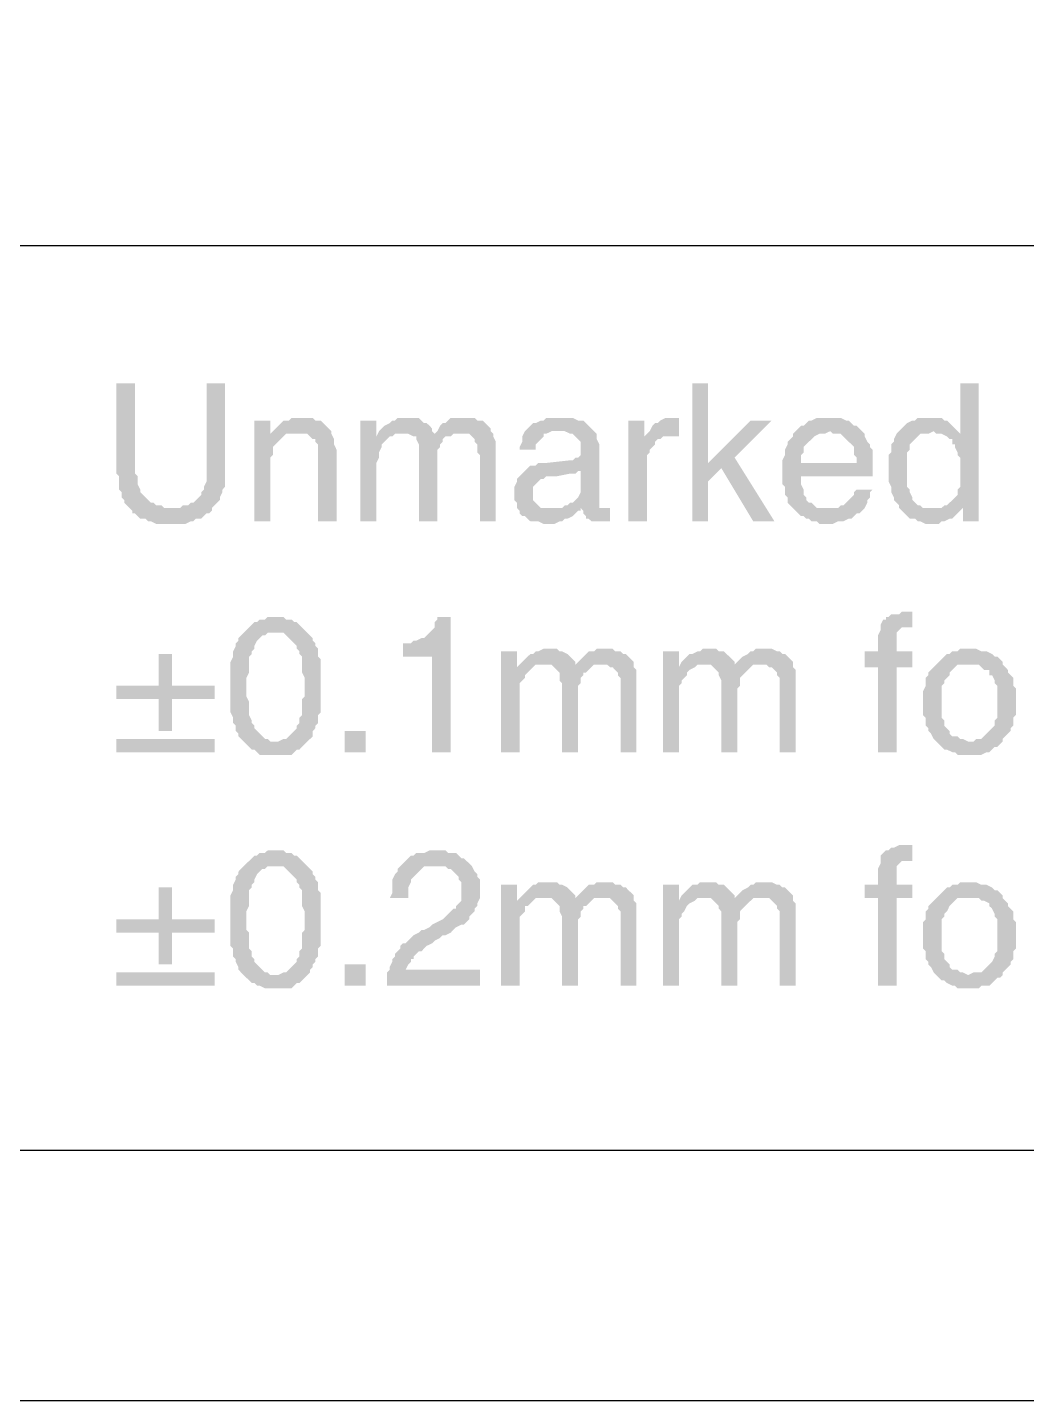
# Model space of a CAD drawing. Header units: inches. Extents: x 3613 to 8393, y -2205 to -794.
# Drawn here: x 4394.09 to 4411.09, y -1185.65 to -1162.29 of the extents above; entities that cross this region are included whole.
import ezdxf

# ---------------------------------------------------------------- set-up
doc = ezdxf.new("R2010")
doc.units = ezdxf.units.IN
doc.header["$MEASUREMENT"] = 0

msp = doc.modelspace()

# ---------------------------------------------------------------- hatches: boundary and pattern name
at = {"transparency": 33554559}
for points in [[(4395.921, -1168.343), (4395.605, -1168.343), (4395.605, -1169.878), (4395.65, -1169.923), (4395.65, -1170.149), (4395.695, -1170.194), (4395.695, -1170.284), (4395.74, -1170.329), (4395.74, -1170.374), (4395.786, -1170.419), (4395.831, -1170.464), (4396.553, -1170.464), (4396.417, -1170.464), (4396.372, -1170.419), (4396.282, -1170.419), (4396.237, -1170.374), (4396.192, -1170.374), (4396.147, -1170.329), (4396.101, -1170.284), (4396.101, -1170.284), (4396.056, -1170.239), (4396.011, -1170.194), (4396.011, -1170.149), (4395.966, -1170.058), (4395.966, -1169.923), (4395.921, -1169.878), (4395.921, -1169.787)], [(4397.455, -1168.343), (4397.139, -1168.343), (4397.139, -1170.013), (4397.094, -1170.103), (4397.094, -1170.149), (4397.049, -1170.194), (4397.049, -1170.239), (4397.004, -1170.284), (4396.959, -1170.329), (4396.914, -1170.374), (4396.869, -1170.374), (4396.824, -1170.419), (4396.733, -1170.419), (4396.688, -1170.464), (4395.831, -1170.464), (4395.876, -1170.51), (4395.876, -1170.555), (4395.921, -1170.555), (4395.966, -1170.6), (4396.011, -1170.645), (4396.101, -1170.645), (4396.147, -1170.69), (4396.192, -1170.69), (4396.282, -1170.735), (4396.778, -1170.735), (4396.869, -1170.69), (4396.914, -1170.69), (4396.959, -1170.645), (4397.049, -1170.645), (4397.094, -1170.6), (4397.139, -1170.555), (4397.185, -1170.555), (4397.23, -1170.51), (4397.23, -1170.464), (4397.275, -1170.419), (4397.32, -1170.374), (4397.365, -1170.329), (4397.365, -1170.284), (4397.41, -1170.194), (4397.41, -1170.149), (4397.455, -1170.103), (4397.455, -1169.833)], [(4405.669, -1168.343), (4405.399, -1168.343), (4405.399, -1170.69), (4405.669, -1170.69), (4405.669, -1170.013), (4405.895, -1169.787), (4405.669, -1169.697)], [(4410.273, -1168.343), (4409.957, -1168.343), (4409.957, -1169.201), (4409.731, -1169.246), (4409.776, -1169.291), (4409.822, -1169.291), (4409.822, -1169.381), (4409.867, -1169.381), (4409.867, -1169.426), (4409.912, -1169.517), (4409.912, -1169.562), (4409.957, -1169.607), (4409.957, -1170.103), (4409.912, -1170.149), (4409.912, -1170.239), (4409.867, -1170.284), (4409.822, -1170.329), (4409.822, -1170.329), (4409.776, -1170.374), (4409.731, -1170.419), (4409.686, -1170.419), (4410.002, -1170.464), (4410.002, -1170.69), (4410.273, -1170.69)], [(4398.223, -1168.975), (4397.952, -1168.975), (4397.952, -1170.69), (4398.223, -1170.69), (4398.223, -1169.742), (4398.223, -1169.607), (4398.268, -1169.562), (4398.268, -1169.426), (4398.313, -1169.381), (4398.358, -1169.336), (4398.358, -1169.336), (4398.403, -1169.291), (4398.448, -1169.246), (4398.223, -1169.201)], [(4398.719, -1168.93), (4398.584, -1168.93), (4398.539, -1168.975), (4398.448, -1168.975), (4398.403, -1169.02), (4398.358, -1169.065), (4398.313, -1169.111), (4398.268, -1169.156), (4398.223, -1169.201), (4398.448, -1169.246), (4398.493, -1169.201), (4398.674, -1169.201), (4399.261, -1169.156), (4399.216, -1169.111), (4399.17, -1169.065), (4399.17, -1169.065), (4399.125, -1169.02), (4399.08, -1168.975), (4398.99, -1168.975), (4398.945, -1168.93), (4398.809, -1168.93)], [(4400.028, -1168.975), (4399.757, -1168.975), (4399.757, -1170.69), (4400.028, -1170.69), (4400.028, -1169.697), (4400.073, -1169.607), (4400.073, -1169.517), (4400.118, -1169.426), (4400.118, -1169.381), (4400.163, -1169.336), (4400.208, -1169.291), (4400.254, -1169.246), (4400.299, -1169.246), (4400.028, -1169.246)], [(4400.524, -1168.93), (4400.389, -1168.93), (4400.344, -1168.975), (4400.299, -1168.975), (4400.254, -1169.02), (4400.163, -1169.065), (4400.118, -1169.111), (4400.073, -1169.156), (4400.028, -1169.246), (4400.299, -1169.246), (4400.344, -1169.201), (4400.479, -1169.201), (4400.976, -1169.156), (4400.976, -1169.111), (4400.931, -1169.065), (4400.885, -1169.02), (4400.84, -1169.02), (4400.795, -1168.975), (4400.75, -1168.93), (4400.615, -1168.93)], [(4401.472, -1168.93), (4401.292, -1168.93), (4401.246, -1168.975), (4401.201, -1169.02), (4401.156, -1169.02), (4401.111, -1169.065), (4401.066, -1169.156), (4401.021, -1169.201), (4400.57, -1169.201), (4400.66, -1169.246), (4400.705, -1169.246), (4400.705, -1169.291), (4400.75, -1169.381), (4400.75, -1170.69), (4401.066, -1170.69), (4401.066, -1169.697), (4401.066, -1169.472), (4401.111, -1169.426), (4401.111, -1169.381), (4401.156, -1169.336), (4401.156, -1169.291), (4401.201, -1169.246), (4401.292, -1169.246), (4401.337, -1169.201), (4401.472, -1169.201), (4401.969, -1169.156), (4401.969, -1169.111), (4401.923, -1169.065), (4401.923, -1169.065), (4401.878, -1169.02), (4401.833, -1168.975), (4401.743, -1168.975), (4401.698, -1168.93), (4401.562, -1168.93)], [(4403.187, -1168.93), (4402.916, -1168.93), (4402.871, -1168.975), (4402.826, -1168.975), (4402.736, -1169.02), (4402.691, -1169.02), (4402.646, -1169.065), (4402.646, -1169.065), (4402.6, -1169.111), (4402.555, -1169.156), (4402.51, -1169.246), (4402.51, -1169.336), (4402.465, -1169.426), (4402.465, -1169.472), (4402.736, -1169.472), (4402.736, -1169.381), (4402.781, -1169.336), (4402.826, -1169.291), (4402.871, -1169.246), (4402.871, -1169.201), (4402.916, -1169.201), (4403.007, -1169.156), (4403.729, -1169.156), (4403.684, -1169.111), (4403.638, -1169.065), (4403.593, -1169.02), (4403.548, -1168.975), (4403.458, -1168.975), (4403.368, -1168.93), (4403.232, -1168.93)], [(4404.586, -1168.975), (4404.315, -1168.975), (4404.315, -1170.69), (4404.631, -1170.69), (4404.631, -1169.562), (4404.677, -1169.517), (4404.677, -1169.472), (4404.722, -1169.426), (4404.767, -1169.381), (4404.767, -1169.336), (4404.812, -1169.291), (4404.857, -1169.291), (4404.586, -1169.246)], [(4405.083, -1168.93), (4404.947, -1168.93), (4404.857, -1168.975), (4404.812, -1169.02), (4404.767, -1169.02), (4404.722, -1169.065), (4404.677, -1169.156), (4404.677, -1169.156), (4404.631, -1169.201), (4405.128, -1169.246), (4405.173, -1169.246), (4405.173, -1168.93), (4405.128, -1168.93)], [(4406.753, -1168.975), (4406.392, -1168.975), (4405.669, -1169.697), (4405.895, -1169.787), (4406.437, -1170.69), (4406.798, -1170.69), (4406.121, -1169.607)], [(4407.746, -1168.93), (4407.52, -1168.93), (4407.43, -1168.975), (4407.384, -1168.975), (4407.339, -1169.02), (4407.294, -1169.065), (4407.249, -1169.065), (4407.204, -1169.111), (4407.159, -1169.156), (4407.746, -1169.156), (4407.791, -1169.201), (4407.926, -1169.201), (4407.971, -1169.246), (4408.016, -1169.291), (4408.061, -1169.336), (4408.061, -1169.336), (4408.107, -1169.381), (4408.152, -1169.426), (4408.152, -1169.562), (4408.197, -1169.607), (4408.197, -1169.697), (4406.933, -1169.697), (4406.933, -1170.058), (4406.978, -1170.103), (4406.978, -1170.239), (4407.023, -1170.284), (4407.023, -1170.374), (4407.069, -1170.419), (4407.114, -1170.464), (4407.159, -1170.51), (4407.159, -1170.51), (4407.204, -1170.555), (4407.249, -1170.6), (4407.294, -1170.6), (4407.339, -1170.645), (4407.384, -1170.645), (4407.43, -1170.69), (4407.52, -1170.69), (4407.565, -1170.735), (4407.791, -1170.735), (4407.881, -1170.69), (4407.971, -1170.69), (4408.061, -1170.645), (4408.107, -1170.645), (4408.152, -1170.6), (4408.197, -1170.555), (4408.242, -1170.555), (4408.287, -1170.51), (4407.746, -1170.464), (4407.52, -1170.464), (4407.475, -1170.419), (4407.43, -1170.374), (4407.384, -1170.374), (4407.339, -1170.329), (4407.339, -1170.284), (4407.294, -1170.239), (4407.294, -1170.149), (4407.249, -1170.058), (4407.249, -1169.923), (4408.468, -1169.923), (4408.468, -1169.472), (4408.423, -1169.426), (4408.423, -1169.381), (4408.377, -1169.336), (4408.332, -1169.246), (4408.332, -1169.201), (4408.287, -1169.156), (4408.242, -1169.111), (4408.197, -1169.065), (4408.152, -1169.065), (4408.107, -1169.02), (4408.061, -1168.975), (4408.016, -1168.975), (4407.926, -1168.93), (4407.791, -1168.93)], [(4409.461, -1168.93), (4409.235, -1168.93), (4409.19, -1168.975), (4409.145, -1168.975), (4409.054, -1169.02), (4409.009, -1169.065), (4408.964, -1169.111), (4408.919, -1169.156), (4409.506, -1169.156), (4409.551, -1169.201), (4409.641, -1169.201), (4409.731, -1169.246), (4409.957, -1169.201), (4409.957, -1169.201), (4409.912, -1169.156), (4409.867, -1169.111), (4409.822, -1169.065), (4409.776, -1169.02), (4409.731, -1168.975), (4409.686, -1168.975), (4409.641, -1168.93), (4409.506, -1168.93)], [(4399.261, -1169.156), (4398.674, -1169.201), (4398.854, -1169.201), (4398.9, -1169.246), (4398.945, -1169.291), (4398.99, -1169.291), (4398.99, -1169.336), (4399.035, -1169.381), (4399.035, -1170.69), (4399.351, -1170.69), (4399.351, -1169.472), (4399.306, -1169.381), (4399.306, -1169.291), (4399.261, -1169.201)], [(4401.969, -1169.156), (4401.472, -1169.201), (4401.608, -1169.201), (4401.653, -1169.246), (4401.698, -1169.291), (4401.698, -1169.336), (4401.743, -1169.381), (4401.743, -1169.517), (4401.788, -1169.562), (4401.788, -1170.69), (4402.059, -1170.69), (4402.059, -1169.472), (4402.059, -1169.336), (4402.014, -1169.246), (4402.014, -1169.201)], [(4403.729, -1169.156), (4403.142, -1169.156), (4403.232, -1169.156), (4403.323, -1169.201), (4403.368, -1169.201), (4403.413, -1169.246), (4403.458, -1169.291), (4403.503, -1169.336), (4403.503, -1169.562), (4403.458, -1169.607), (4403.413, -1169.607), (4403.368, -1169.652), (4403.323, -1169.652), (4402.916, -1169.697), (4402.781, -1169.697), (4402.736, -1169.742), (4402.646, -1169.742), (4402.6, -1169.787), (4403.503, -1169.833), (4403.503, -1170.103), (4403.503, -1170.194), (4403.458, -1170.284), (4403.413, -1170.329), (4403.368, -1170.374), (4403.323, -1170.374), (4403.277, -1170.419), (4403.232, -1170.419), (4403.187, -1170.464), (4402.962, -1170.464), (4402.465, -1170.51), (4402.465, -1170.555), (4402.51, -1170.6), (4402.555, -1170.6), (4402.6, -1170.645), (4402.646, -1170.69), (4402.781, -1170.69), (4402.871, -1170.735), (4403.052, -1170.735), (4403.142, -1170.69), (4403.187, -1170.69), (4403.232, -1170.645), (4403.277, -1170.645), (4403.368, -1170.6), (4403.413, -1170.555), (4403.458, -1170.51), (4403.503, -1170.51), (4403.503, -1170.464), (4403.819, -1170.464), (4403.819, -1169.381), (4403.774, -1169.291), (4403.774, -1169.201)], [(4404.631, -1169.201), (4404.586, -1169.246), (4404.857, -1169.291), (4404.902, -1169.246), (4405.128, -1169.246)], [(4407.159, -1169.156), (4407.114, -1169.201), (4407.114, -1169.246), (4407.069, -1169.291), (4407.023, -1169.336), (4407.023, -1169.381), (4406.978, -1169.472), (4406.978, -1169.562), (4406.933, -1169.652), (4406.933, -1169.697), (4407.249, -1169.697), (4407.249, -1169.562), (4407.294, -1169.517), (4407.294, -1169.426), (4407.339, -1169.381), (4407.384, -1169.336), (4407.384, -1169.336), (4407.43, -1169.291), (4407.475, -1169.246), (4407.565, -1169.201), (4407.655, -1169.201), (4407.746, -1169.156)], [(4408.919, -1169.156), (4408.874, -1169.201), (4408.829, -1169.291), (4408.829, -1169.336), (4408.784, -1169.381), (4408.784, -1169.517), (4408.738, -1169.562), (4408.738, -1170.013), (4408.784, -1170.103), (4408.784, -1170.194), (4408.829, -1170.284), (4408.829, -1170.329), (4408.874, -1170.374), (4408.919, -1170.419), (4408.919, -1170.464), (4408.964, -1170.51), (4409.009, -1170.555), (4409.054, -1170.6), (4409.099, -1170.645), (4409.19, -1170.645), (4409.235, -1170.69), (4409.28, -1170.69), (4409.37, -1170.735), (4409.596, -1170.735), (4409.641, -1170.69), (4409.686, -1170.69), (4409.776, -1170.645), (4409.822, -1170.645), (4409.867, -1170.6), (4409.912, -1170.555), (4409.957, -1170.51), (4409.506, -1170.464), (4409.325, -1170.464), (4409.28, -1170.419), (4409.235, -1170.419), (4409.19, -1170.374), (4409.145, -1170.329), (4409.145, -1170.284), (4409.099, -1170.194), (4409.099, -1170.149), (4409.054, -1170.103), (4409.054, -1169.517), (4409.099, -1169.472), (4409.099, -1169.381), (4409.145, -1169.336), (4409.145, -1169.336), (4409.19, -1169.291), (4409.235, -1169.246), (4409.28, -1169.201), (4409.415, -1169.201), (4409.506, -1169.156)], [(4402.6, -1169.787), (4402.555, -1169.833), (4402.51, -1169.878), (4402.51, -1169.878), (4402.465, -1169.923), (4402.42, -1169.968), (4402.42, -1170.013), (4402.375, -1170.103), (4402.375, -1170.239), (4402.375, -1170.329), (4402.42, -1170.374), (4402.42, -1170.464), (4402.465, -1170.51), (4402.962, -1170.464), (4402.826, -1170.464), (4402.781, -1170.419), (4402.736, -1170.374), (4402.691, -1170.329), (4402.691, -1170.103), (4402.736, -1170.058), (4402.781, -1170.013), (4402.826, -1169.968), (4402.871, -1169.968), (4402.916, -1169.923), (4403.097, -1169.923), (4403.323, -1169.878), (4403.413, -1169.878), (4403.458, -1169.833), (4403.503, -1169.833)], [(4408.468, -1170.149), (4408.197, -1170.149), (4408.152, -1170.194), (4408.152, -1170.239), (4408.107, -1170.284), (4408.061, -1170.329), (4408.016, -1170.374), (4407.971, -1170.419), (4407.926, -1170.419), (4407.881, -1170.464), (4407.746, -1170.464), (4408.287, -1170.51), (4408.332, -1170.464), (4408.377, -1170.374), (4408.377, -1170.329), (4408.423, -1170.284), (4408.423, -1170.194)], [(4403.819, -1170.464), (4403.503, -1170.464), (4403.548, -1170.51), (4403.909, -1170.464), (4403.909, -1170.464)], [(4404, -1170.464), (4403.909, -1170.464), (4403.548, -1170.51), (4403.548, -1170.555), (4403.593, -1170.6), (4403.593, -1170.645), (4403.638, -1170.645), (4403.684, -1170.69), (4404, -1170.69)], [(4409.686, -1170.419), (4409.641, -1170.464), (4409.506, -1170.464), (4409.957, -1170.51), (4410.002, -1170.464)], [(4409.009, -1172.225), (4408.964, -1172.225), (4408.919, -1172.27), (4408.784, -1172.27), (4408.738, -1172.315), (4408.693, -1172.315), (4408.693, -1172.36), (4408.648, -1172.36), (4408.603, -1172.45), (4408.603, -1172.495), (4409.145, -1172.495), (4409.145, -1172.225)], [(4398.313, -1172.315), (4398.178, -1172.315), (4398.132, -1172.36), (4398.042, -1172.36), (4397.997, -1172.405), (4397.952, -1172.405), (4397.907, -1172.45), (4397.862, -1172.495), (4397.816, -1172.541), (4397.771, -1172.586), (4398.448, -1172.586), (4398.493, -1172.631), (4398.539, -1172.676), (4398.584, -1172.721), (4398.629, -1172.766), (4398.674, -1172.811), (4398.674, -1172.856), (4398.719, -1172.902), (4398.719, -1172.947), (4398.764, -1172.992), (4398.764, -1173.263), (4398.809, -1173.353), (4398.809, -1173.669), (4398.764, -1173.714), (4398.764, -1173.985), (4398.719, -1174.03), (4398.719, -1174.12), (4398.674, -1174.165), (4398.674, -1174.21), (4398.674, -1174.21), (4398.629, -1174.256), (4398.584, -1174.301), (4398.539, -1174.346), (4398.493, -1174.391), (4398.448, -1174.391), (4398.358, -1174.436), (4397.771, -1174.436), (4397.816, -1174.481), (4397.862, -1174.526), (4397.907, -1174.572), (4397.952, -1174.572), (4397.997, -1174.617), (4398.042, -1174.662), (4398.584, -1174.662), (4398.629, -1174.617), (4398.674, -1174.572), (4398.719, -1174.572), (4398.764, -1174.526), (4398.809, -1174.481), (4398.854, -1174.436), (4398.9, -1174.391), (4398.9, -1174.391), (4398.945, -1174.346), (4398.945, -1174.256), (4398.99, -1174.21), (4398.99, -1174.165), (4399.035, -1174.12), (4399.035, -1173.985), (4399.08, -1173.94), (4399.08, -1173.488), (4399.08, -1173.037), (4399.035, -1172.992), (4399.035, -1172.856), (4398.99, -1172.811), (4398.99, -1172.766), (4398.945, -1172.721), (4398.945, -1172.676), (4398.9, -1172.631), (4398.9, -1172.631), (4398.854, -1172.586), (4398.809, -1172.541), (4398.764, -1172.495), (4398.719, -1172.45), (4398.674, -1172.405), (4398.629, -1172.405), (4398.584, -1172.36), (4398.493, -1172.36), (4398.448, -1172.315), (4398.358, -1172.315)], [(4401.292, -1172.315), (4401.066, -1172.315), (4401.066, -1172.36), (4401.021, -1172.405), (4401.021, -1172.495), (4400.976, -1172.541), (4400.931, -1172.586), (4400.885, -1172.631), (4400.84, -1172.676), (4400.795, -1172.676), (4400.705, -1172.721), (4400.66, -1172.721), (4400.615, -1172.766), (4400.479, -1172.766), (4400.479, -1172.992), (4400.976, -1172.992), (4400.976, -1174.617), (4401.292, -1174.617)], [(4408.603, -1172.495), (4408.603, -1172.541), (4408.558, -1172.631), (4408.558, -1172.902), (4408.332, -1172.902), (4408.332, -1173.172), (4408.558, -1173.172), (4408.558, -1174.617), (4408.874, -1174.617), (4408.874, -1173.172), (4409.145, -1173.172), (4409.145, -1172.902), (4408.874, -1172.902), (4408.874, -1172.586), (4408.919, -1172.541), (4408.919, -1172.541), (4408.964, -1172.495), (4409.054, -1172.495)], [(4397.771, -1172.586), (4397.726, -1172.631), (4397.726, -1172.631), (4397.681, -1172.676), (4397.681, -1172.721), (4397.636, -1172.766), (4397.636, -1172.811), (4397.591, -1172.902), (4397.591, -1172.992), (4397.546, -1173.082), (4397.546, -1173.94), (4397.591, -1174.03), (4397.591, -1174.12), (4397.636, -1174.165), (4397.636, -1174.256), (4397.681, -1174.301), (4397.681, -1174.346), (4397.726, -1174.391), (4397.771, -1174.436), (4398.313, -1174.436), (4398.223, -1174.436), (4398.178, -1174.391), (4398.132, -1174.391), (4398.087, -1174.346), (4398.042, -1174.301), (4397.997, -1174.256), (4397.952, -1174.21), (4397.952, -1174.165), (4397.907, -1174.12), (4397.907, -1174.075), (4397.862, -1173.985), (4397.862, -1173.759), (4397.816, -1173.669), (4397.816, -1173.353), (4397.862, -1173.263), (4397.862, -1172.992), (4397.907, -1172.947), (4397.907, -1172.902), (4397.952, -1172.856), (4397.952, -1172.811), (4397.952, -1172.811), (4397.997, -1172.721), (4398.042, -1172.676), (4398.087, -1172.631), (4398.132, -1172.631), (4398.178, -1172.586), (4398.313, -1172.586)], [(4396.553, -1172.947), (4396.327, -1172.947), (4396.327, -1173.488), (4395.605, -1173.488), (4395.605, -1173.714), (4396.327, -1173.714), (4396.327, -1174.256), (4396.553, -1174.256), (4396.553, -1173.714), (4397.275, -1173.714), (4397.275, -1173.488), (4396.553, -1173.488)], [(4402.42, -1172.902), (4402.149, -1172.902), (4402.149, -1174.617), (4402.465, -1174.617), (4402.465, -1173.443), (4402.51, -1173.398), (4402.555, -1173.353), (4402.555, -1173.308), (4402.6, -1173.263), (4402.646, -1173.218), (4402.691, -1173.172), (4402.42, -1173.172)], [(4402.962, -1172.856), (4402.871, -1172.856), (4402.781, -1172.902), (4402.736, -1172.902), (4402.691, -1172.947), (4402.646, -1172.947), (4402.6, -1172.992), (4402.555, -1173.037), (4402.51, -1173.082), (4402.42, -1173.172), (4402.691, -1173.172), (4402.736, -1173.127), (4402.871, -1173.127), (4403.413, -1173.082), (4403.368, -1173.037), (4403.323, -1172.992), (4403.323, -1172.992), (4403.277, -1172.947), (4403.187, -1172.902), (4403.142, -1172.902), (4403.097, -1172.856), (4403.007, -1172.856)], [(4403.909, -1172.856), (4403.774, -1172.856), (4403.729, -1172.902), (4403.638, -1172.902), (4403.593, -1172.947), (4403.548, -1172.992), (4403.503, -1173.037), (4403.458, -1173.082), (4403.413, -1173.127), (4403.007, -1173.127), (4403.052, -1173.172), (4403.097, -1173.218), (4403.097, -1173.218), (4403.142, -1173.263), (4403.142, -1173.398), (4403.187, -1173.443), (4403.187, -1174.617), (4403.458, -1174.617), (4403.458, -1173.488), (4403.503, -1173.443), (4403.503, -1173.353), (4403.548, -1173.308), (4403.548, -1173.263), (4403.593, -1173.263), (4403.638, -1173.218), (4403.684, -1173.172), (4403.729, -1173.127), (4403.864, -1173.127), (4404.406, -1173.082), (4404.361, -1173.037), (4404.315, -1172.992), (4404.315, -1172.992), (4404.27, -1172.947), (4404.225, -1172.947), (4404.18, -1172.902), (4404.09, -1172.902), (4404.045, -1172.856), (4403.954, -1172.856)], [(4405.173, -1172.902), (4404.902, -1172.902), (4404.902, -1174.617), (4405.173, -1174.617), (4405.173, -1173.488), (4405.218, -1173.443), (4405.218, -1173.398), (4405.263, -1173.353), (4405.308, -1173.308), (4405.308, -1173.263), (4405.354, -1173.218), (4405.444, -1173.172), (4405.173, -1173.172)], [(4405.669, -1172.856), (4405.579, -1172.856), (4405.534, -1172.902), (4405.489, -1172.902), (4405.399, -1172.947), (4405.354, -1172.947), (4405.308, -1172.992), (4405.263, -1173.037), (4405.218, -1173.082), (4405.173, -1173.172), (4405.444, -1173.172), (4405.489, -1173.127), (4405.624, -1173.127), (4406.121, -1173.082), (4406.076, -1173.037), (4406.031, -1172.992), (4406.031, -1172.992), (4405.985, -1172.947), (4405.94, -1172.902), (4405.85, -1172.902), (4405.805, -1172.856), (4405.76, -1172.856)], [(4406.617, -1172.856), (4406.482, -1172.856), (4406.437, -1172.902), (4406.392, -1172.902), (4406.346, -1172.947), (4406.256, -1172.992), (4406.211, -1173.037), (4406.166, -1173.082), (4406.121, -1173.127), (4405.715, -1173.127), (4405.76, -1173.172), (4405.805, -1173.218), (4405.805, -1173.218), (4405.85, -1173.263), (4405.85, -1173.308), (4405.895, -1173.398), (4405.895, -1174.617), (4406.166, -1174.617), (4406.166, -1173.533), (4406.211, -1173.488), (4406.211, -1173.353), (4406.256, -1173.308), (4406.301, -1173.263), (4406.301, -1173.263), (4406.346, -1173.218), (4406.392, -1173.172), (4406.437, -1173.127), (4406.572, -1173.127), (4407.114, -1173.082), (4407.069, -1173.037), (4407.023, -1172.992), (4407.023, -1172.992), (4406.978, -1172.947), (4406.933, -1172.947), (4406.888, -1172.902), (4406.843, -1172.902), (4406.753, -1172.856), (4406.707, -1172.856)], [(4410.092, -1172.856), (4409.957, -1172.856), (4409.912, -1172.902), (4409.822, -1172.902), (4409.776, -1172.947), (4409.731, -1172.947), (4409.686, -1172.992), (4409.641, -1173.037), (4409.596, -1173.082), (4409.551, -1173.127), (4409.551, -1173.127), (4409.506, -1173.172), (4409.461, -1173.218), (4409.415, -1173.263), (4409.415, -1173.308), (4409.37, -1173.353), (4409.37, -1173.488), (4409.325, -1173.579), (4409.325, -1173.759), (4409.325, -1173.985), (4409.37, -1174.03), (4409.37, -1174.165), (4409.415, -1174.21), (4409.415, -1174.256), (4409.461, -1174.301), (4409.506, -1174.391), (4409.551, -1174.436), (4410.092, -1174.436), (4410.002, -1174.391), (4409.957, -1174.391), (4409.912, -1174.346), (4409.822, -1174.346), (4409.776, -1174.301), (4409.776, -1174.256), (4409.731, -1174.21), (4409.686, -1174.165), (4409.686, -1174.075), (4409.641, -1174.03), (4409.641, -1173.488), (4409.686, -1173.443), (4409.686, -1173.398), (4409.731, -1173.353), (4409.776, -1173.308), (4409.776, -1173.263), (4409.822, -1173.218), (4409.867, -1173.172), (4409.912, -1173.127), (4410.092, -1173.127), (4410.679, -1173.082), (4410.634, -1173.037), (4410.589, -1172.992), (4410.544, -1172.992), (4410.499, -1172.947), (4410.408, -1172.902), (4410.318, -1172.902), (4410.228, -1172.856), (4410.183, -1172.856)], [(4404.406, -1173.082), (4403.864, -1173.127), (4403.954, -1173.127), (4404, -1173.172), (4404.045, -1173.172), (4404.09, -1173.218), (4404.135, -1173.263), (4404.135, -1173.308), (4404.18, -1173.353), (4404.18, -1174.617), (4404.451, -1174.617), (4404.451, -1173.218), (4404.406, -1173.172)], [(4407.114, -1173.082), (4406.572, -1173.127), (4406.662, -1173.127), (4406.707, -1173.172), (4406.753, -1173.172), (4406.798, -1173.218), (4406.843, -1173.263), (4406.843, -1173.308), (4406.888, -1173.353), (4406.888, -1174.617), (4407.159, -1174.617), (4407.159, -1173.218), (4407.114, -1173.172)], [(4410.679, -1173.082), (4410.092, -1173.127), (4410.273, -1173.127), (4410.318, -1173.172), (4410.363, -1173.218), (4410.453, -1173.218), (4410.453, -1173.308), (4410.499, -1173.308), (4410.544, -1173.398), (4410.544, -1173.443), (4410.589, -1173.488), (4410.589, -1174.03), (4410.544, -1174.075), (4410.544, -1174.165), (4410.499, -1174.21), (4410.453, -1174.256), (4410.453, -1174.256), (4410.408, -1174.301), (4410.363, -1174.346), (4410.318, -1174.391), (4410.228, -1174.391), (4410.183, -1174.436), (4409.551, -1174.436), (4409.596, -1174.481), (4409.641, -1174.526), (4409.686, -1174.572), (4409.731, -1174.572), (4409.822, -1174.617), (4409.867, -1174.617), (4409.912, -1174.662), (4410.318, -1174.662), (4410.408, -1174.617), (4410.453, -1174.617), (4410.499, -1174.572), (4410.544, -1174.526), (4410.589, -1174.526), (4410.634, -1174.481), (4410.679, -1174.436), (4410.679, -1174.391), (4410.724, -1174.346), (4410.769, -1174.301), (4410.815, -1174.256), (4410.815, -1174.21), (4410.86, -1174.165), (4410.86, -1174.03), (4410.905, -1173.985), (4410.905, -1173.759), (4410.905, -1173.533), (4410.86, -1173.488), (4410.86, -1173.353), (4410.815, -1173.308), (4410.769, -1173.263), (4410.769, -1173.218), (4410.724, -1173.172), (4410.679, -1173.127)], [(4399.847, -1174.617), (4399.847, -1174.256), (4399.486, -1174.256), (4399.486, -1174.617)], [(4397.275, -1174.617), (4397.275, -1174.391), (4395.605, -1174.391), (4395.605, -1174.617)], [(4409.009, -1176.196), (4408.919, -1176.196), (4408.829, -1176.241), (4408.784, -1176.241), (4408.738, -1176.287), (4408.693, -1176.287), (4408.648, -1176.332), (4408.603, -1176.377), (4408.603, -1176.467), (4409.145, -1176.467), (4409.145, -1176.196)], [(4398.313, -1176.287), (4398.178, -1176.287), (4398.132, -1176.332), (4398.042, -1176.332), (4397.997, -1176.377), (4397.952, -1176.377), (4397.907, -1176.422), (4397.862, -1176.467), (4397.816, -1176.512), (4397.771, -1176.557), (4398.448, -1176.557), (4398.493, -1176.602), (4398.539, -1176.648), (4398.584, -1176.693), (4398.629, -1176.738), (4398.674, -1176.783), (4398.674, -1176.828), (4398.719, -1176.873), (4398.719, -1176.918), (4398.764, -1176.964), (4398.764, -1177.234), (4398.809, -1177.325), (4398.809, -1177.64), (4398.764, -1177.686), (4398.764, -1177.956), (4398.719, -1178.002), (4398.719, -1178.092), (4398.674, -1178.137), (4398.674, -1178.182), (4398.674, -1178.182), (4398.629, -1178.227), (4398.584, -1178.272), (4398.539, -1178.317), (4398.493, -1178.363), (4398.448, -1178.363), (4398.358, -1178.408), (4397.771, -1178.408), (4397.816, -1178.453), (4397.862, -1178.498), (4397.907, -1178.543), (4397.952, -1178.543), (4397.997, -1178.588), (4398.042, -1178.588), (4398.132, -1178.633), (4398.584, -1178.633), (4398.629, -1178.588), (4398.674, -1178.543), (4398.719, -1178.543), (4398.764, -1178.498), (4398.809, -1178.453), (4398.854, -1178.408), (4398.9, -1178.363), (4398.9, -1178.317), (4398.945, -1178.272), (4398.945, -1178.227), (4398.99, -1178.182), (4398.99, -1178.137), (4399.035, -1178.092), (4399.035, -1177.956), (4399.08, -1177.911), (4399.08, -1177.46), (4399.08, -1177.009), (4399.035, -1176.964), (4399.035, -1176.828), (4398.99, -1176.783), (4398.99, -1176.738), (4398.945, -1176.693), (4398.945, -1176.648), (4398.9, -1176.602), (4398.9, -1176.602), (4398.854, -1176.557), (4398.809, -1176.512), (4398.764, -1176.467), (4398.719, -1176.422), (4398.674, -1176.377), (4398.629, -1176.377), (4398.584, -1176.332), (4398.493, -1176.332), (4398.448, -1176.287), (4398.358, -1176.287)], [(4401.066, -1176.287), (4400.931, -1176.287), (4400.84, -1176.332), (4400.705, -1176.332), (4400.66, -1176.377), (4400.615, -1176.377), (4400.57, -1176.422), (4400.524, -1176.467), (4400.479, -1176.512), (4400.479, -1176.512), (4400.434, -1176.557), (4400.389, -1176.602), (4400.389, -1176.648), (4400.344, -1176.693), (4400.299, -1176.783), (4400.299, -1177.009), (4400.254, -1177.099), (4400.57, -1177.099), (4400.57, -1176.918), (4400.615, -1176.828), (4400.615, -1176.783), (4400.66, -1176.738), (4400.705, -1176.693), (4400.75, -1176.648), (4400.795, -1176.602), (4400.84, -1176.557), (4401.021, -1176.557), (4401.608, -1176.512), (4401.562, -1176.467), (4401.517, -1176.422), (4401.472, -1176.422), (4401.427, -1176.377), (4401.382, -1176.332), (4401.246, -1176.332), (4401.201, -1176.287), (4401.111, -1176.287)], [(4397.771, -1176.557), (4397.726, -1176.602), (4397.726, -1176.602), (4397.681, -1176.648), (4397.681, -1176.693), (4397.636, -1176.738), (4397.636, -1176.783), (4397.591, -1176.873), (4397.591, -1176.964), (4397.546, -1177.054), (4397.546, -1177.911), (4397.591, -1177.956), (4397.591, -1178.092), (4397.636, -1178.137), (4397.636, -1178.182), (4397.681, -1178.272), (4397.681, -1178.317), (4397.726, -1178.363), (4397.771, -1178.408), (4398.313, -1178.408), (4398.223, -1178.408), (4398.178, -1178.363), (4398.132, -1178.363), (4398.087, -1178.317), (4398.042, -1178.272), (4397.997, -1178.227), (4397.952, -1178.182), (4397.952, -1178.137), (4397.907, -1178.092), (4397.907, -1178.002), (4397.862, -1177.956), (4397.862, -1177.686), (4397.816, -1177.64), (4397.816, -1177.325), (4397.862, -1177.234), (4397.862, -1176.964), (4397.907, -1176.918), (4397.907, -1176.873), (4397.952, -1176.828), (4397.952, -1176.783), (4397.952, -1176.783), (4397.997, -1176.693), (4398.042, -1176.648), (4398.087, -1176.602), (4398.132, -1176.602), (4398.178, -1176.557), (4398.313, -1176.557)], [(4401.608, -1176.512), (4401.021, -1176.557), (4401.201, -1176.557), (4401.246, -1176.602), (4401.292, -1176.602), (4401.337, -1176.648), (4401.382, -1176.693), (4401.427, -1176.738), (4401.427, -1176.783), (4401.472, -1176.828), (4401.472, -1177.144), (4401.427, -1177.189), (4401.382, -1177.234), (4401.382, -1177.279), (4401.337, -1177.279), (4401.292, -1177.325), (4401.246, -1177.37), (4401.201, -1177.415), (4401.156, -1177.46), (4401.066, -1177.505), (4401.066, -1177.505), (4400.976, -1177.55), (4400.931, -1177.595), (4400.84, -1177.64), (4400.795, -1177.64), (4400.75, -1177.686), (4400.66, -1177.731), (4400.615, -1177.776), (4400.57, -1177.821), (4400.524, -1177.866), (4400.479, -1177.866), (4400.434, -1177.911), (4400.434, -1177.956), (4400.389, -1178.002), (4400.344, -1178.047), (4400.344, -1178.092), (4400.299, -1178.137), (4400.299, -1178.182), (4400.254, -1178.272), (4400.254, -1178.317), (4400.208, -1178.363), (4400.208, -1178.588), (4401.788, -1178.588), (4401.788, -1178.317), (4400.524, -1178.317), (4400.57, -1178.227), (4400.615, -1178.182), (4400.615, -1178.137), (4400.66, -1178.137), (4400.66, -1178.092), (4400.705, -1178.047), (4400.75, -1178.002), (4400.795, -1178.002), (4400.84, -1177.956), (4400.885, -1177.911), (4400.976, -1177.866), (4401.021, -1177.821), (4401.111, -1177.776), (4401.156, -1177.731), (4401.201, -1177.731), (4401.292, -1177.686), (4401.337, -1177.64), (4401.382, -1177.595), (4401.472, -1177.55), (4401.517, -1177.55), (4401.562, -1177.505), (4401.608, -1177.46), (4401.608, -1177.415), (4401.653, -1177.37), (4401.698, -1177.325), (4401.698, -1177.279), (4401.743, -1177.234), (4401.743, -1177.189), (4401.788, -1177.099), (4401.788, -1176.783), (4401.743, -1176.738), (4401.743, -1176.693), (4401.698, -1176.648), (4401.653, -1176.557)], [(4408.603, -1176.467), (4408.603, -1176.512), (4408.558, -1176.602), (4408.558, -1176.873), (4408.332, -1176.873), (4408.332, -1177.099), (4408.558, -1177.099), (4408.558, -1178.588), (4408.874, -1178.588), (4408.874, -1177.099), (4409.145, -1177.099), (4409.145, -1176.873), (4408.874, -1176.873), (4408.874, -1176.557), (4408.919, -1176.512), (4408.919, -1176.512), (4408.964, -1176.467), (4409.054, -1176.467)], [(4396.553, -1176.918), (4396.327, -1176.918), (4396.327, -1177.46), (4395.605, -1177.46), (4395.605, -1177.686), (4396.327, -1177.686), (4396.327, -1178.227), (4396.553, -1178.227), (4396.553, -1177.686), (4397.275, -1177.686), (4397.275, -1177.46), (4396.553, -1177.46)], [(4402.42, -1176.873), (4402.149, -1176.873), (4402.149, -1178.588), (4402.465, -1178.588), (4402.465, -1177.415), (4402.51, -1177.37), (4402.555, -1177.325), (4402.555, -1177.234), (4402.6, -1177.234), (4402.646, -1177.189), (4402.691, -1177.144), (4402.42, -1177.144)], [(4402.962, -1176.828), (4402.781, -1176.828), (4402.736, -1176.873), (4402.691, -1176.873), (4402.646, -1176.918), (4402.6, -1176.964), (4402.555, -1177.009), (4402.51, -1177.054), (4402.42, -1177.144), (4402.691, -1177.144), (4402.736, -1177.099), (4402.871, -1177.099), (4403.413, -1177.054), (4403.368, -1177.009), (4403.323, -1176.964), (4403.323, -1176.964), (4403.277, -1176.918), (4403.187, -1176.873), (4403.142, -1176.873), (4403.097, -1176.828), (4403.007, -1176.828)], [(4403.909, -1176.828), (4403.774, -1176.828), (4403.729, -1176.873), (4403.638, -1176.873), (4403.593, -1176.918), (4403.548, -1176.964), (4403.503, -1177.009), (4403.458, -1177.054), (4403.413, -1177.099), (4403.007, -1177.099), (4403.052, -1177.144), (4403.097, -1177.189), (4403.097, -1177.189), (4403.142, -1177.234), (4403.142, -1177.325), (4403.187, -1177.415), (4403.187, -1178.588), (4403.458, -1178.588), (4403.458, -1177.46), (4403.503, -1177.415), (4403.503, -1177.325), (4403.548, -1177.279), (4403.548, -1177.234), (4403.593, -1177.234), (4403.638, -1177.189), (4403.684, -1177.144), (4403.729, -1177.099), (4403.864, -1177.099), (4404.406, -1177.054), (4404.361, -1177.009), (4404.315, -1176.964), (4404.315, -1176.964), (4404.27, -1176.918), (4404.225, -1176.918), (4404.18, -1176.873), (4404.09, -1176.873), (4404.045, -1176.828), (4403.954, -1176.828)], [(4405.173, -1176.873), (4404.902, -1176.873), (4404.902, -1178.588), (4405.173, -1178.588), (4405.173, -1177.46), (4405.218, -1177.415), (4405.218, -1177.37), (4405.263, -1177.325), (4405.308, -1177.234), (4405.308, -1177.234), (4405.354, -1177.189), (4405.444, -1177.144), (4405.173, -1177.144)], [(4405.669, -1176.828), (4405.534, -1176.828), (4405.489, -1176.873), (4405.399, -1176.873), (4405.354, -1176.918), (4405.308, -1176.964), (4405.263, -1177.009), (4405.218, -1177.054), (4405.173, -1177.144), (4405.444, -1177.144), (4405.489, -1177.099), (4405.624, -1177.099), (4406.121, -1177.054), (4406.076, -1177.009), (4406.031, -1176.964), (4406.031, -1176.964), (4405.985, -1176.918), (4405.94, -1176.873), (4405.85, -1176.873), (4405.805, -1176.828), (4405.76, -1176.828)], [(4406.617, -1176.828), (4406.482, -1176.828), (4406.437, -1176.873), (4406.392, -1176.873), (4406.346, -1176.918), (4406.256, -1176.964), (4406.211, -1177.009), (4406.166, -1177.054), (4406.121, -1177.099), (4405.715, -1177.099), (4405.76, -1177.144), (4405.805, -1177.189), (4405.805, -1177.189), (4405.85, -1177.234), (4405.85, -1177.279), (4405.895, -1177.325), (4405.895, -1178.588), (4406.166, -1178.588), (4406.166, -1177.505), (4406.211, -1177.46), (4406.211, -1177.325), (4406.256, -1177.279), (4406.301, -1177.234), (4406.301, -1177.234), (4406.346, -1177.189), (4406.392, -1177.144), (4406.437, -1177.099), (4406.572, -1177.099), (4407.114, -1177.054), (4407.069, -1177.009), (4407.023, -1176.964), (4407.023, -1176.964), (4406.978, -1176.918), (4406.933, -1176.918), (4406.888, -1176.873), (4406.843, -1176.873), (4406.753, -1176.828), (4406.707, -1176.828)], [(4410.092, -1176.828), (4409.957, -1176.828), (4409.912, -1176.873), (4409.822, -1176.873), (4409.776, -1176.918), (4409.731, -1176.918), (4409.686, -1176.964), (4409.641, -1177.009), (4409.596, -1177.054), (4409.551, -1177.099), (4409.551, -1177.099), (4409.506, -1177.144), (4409.461, -1177.189), (4409.415, -1177.234), (4409.415, -1177.279), (4409.37, -1177.325), (4409.37, -1177.46), (4409.325, -1177.505), (4409.325, -1177.731), (4409.325, -1177.956), (4409.37, -1178.002), (4409.37, -1178.137), (4409.415, -1178.182), (4409.415, -1178.227), (4409.461, -1178.272), (4409.506, -1178.363), (4409.551, -1178.408), (4410.092, -1178.408), (4410.002, -1178.363), (4409.957, -1178.363), (4409.912, -1178.317), (4409.822, -1178.317), (4409.776, -1178.272), (4409.776, -1178.227), (4409.731, -1178.182), (4409.686, -1178.137), (4409.686, -1178.047), (4409.641, -1178.002), (4409.641, -1177.46), (4409.686, -1177.415), (4409.686, -1177.37), (4409.731, -1177.325), (4409.776, -1177.234), (4409.776, -1177.234), (4409.822, -1177.189), (4409.867, -1177.144), (4409.912, -1177.099), (4410.092, -1177.099), (4410.679, -1177.054), (4410.634, -1177.009), (4410.589, -1176.964), (4410.544, -1176.964), (4410.499, -1176.918), (4410.408, -1176.873), (4410.318, -1176.873), (4410.228, -1176.828), (4410.183, -1176.828)], [(4404.406, -1177.054), (4403.864, -1177.099), (4404, -1177.099), (4404.045, -1177.144), (4404.09, -1177.189), (4404.135, -1177.234), (4404.135, -1177.279), (4404.18, -1177.325), (4404.18, -1178.588), (4404.451, -1178.588), (4404.451, -1177.37), (4404.451, -1177.189), (4404.406, -1177.144)], [(4407.114, -1177.054), (4406.572, -1177.099), (4406.707, -1177.099), (4406.753, -1177.144), (4406.798, -1177.189), (4406.843, -1177.234), (4406.843, -1177.279), (4406.888, -1177.325), (4406.888, -1178.588), (4407.159, -1178.588), (4407.159, -1177.37), (4407.159, -1177.189), (4407.114, -1177.144)], [(4410.679, -1177.054), (4410.092, -1177.099), (4410.273, -1177.099), (4410.318, -1177.144), (4410.363, -1177.144), (4410.453, -1177.189), (4410.453, -1177.234), (4410.499, -1177.279), (4410.544, -1177.37), (4410.544, -1177.415), (4410.589, -1177.46), (4410.589, -1178.002), (4410.544, -1178.047), (4410.544, -1178.092), (4410.499, -1178.182), (4410.453, -1178.227), (4410.453, -1178.227), (4410.408, -1178.272), (4410.363, -1178.317), (4410.318, -1178.363), (4410.183, -1178.363), (4410.092, -1178.408), (4409.551, -1178.408), (4409.596, -1178.453), (4409.641, -1178.498), (4409.686, -1178.498), (4409.731, -1178.543), (4409.822, -1178.588), (4409.867, -1178.588), (4409.912, -1178.633), (4410.273, -1178.633), (4410.318, -1178.588), (4410.453, -1178.588), (4410.499, -1178.543), (4410.544, -1178.498), (4410.589, -1178.453), (4410.634, -1178.453), (4410.679, -1178.408), (4410.679, -1178.363), (4410.724, -1178.317), (4410.769, -1178.272), (4410.815, -1178.227), (4410.815, -1178.182), (4410.86, -1178.137), (4410.86, -1178.002), (4410.905, -1177.956), (4410.905, -1177.731), (4410.905, -1177.505), (4410.86, -1177.46), (4410.86, -1177.325), (4410.815, -1177.279), (4410.769, -1177.234), (4410.769, -1177.189), (4410.724, -1177.144), (4410.679, -1177.099)], [(4399.847, -1178.588), (4399.847, -1178.227), (4399.486, -1178.227), (4399.486, -1178.588)], [(4397.275, -1178.588), (4397.275, -1178.363), (4395.605, -1178.363), (4395.605, -1178.588)]]:
    msp.add_hatch(color=256, dxfattribs=at).paths.add_polyline_path(points)

# ---------------------------------------------------------------- linework, layer by layer
msp.add_line((4083.633, -1181.386), (4492.889, -1181.386))
msp.add_lwpolyline([(4496.927, -1185.646), (4496.927, -888.646), (4076.927, -888.646), (4076.927, -1185.646)], close=True)
msp.add_lwpolyline([(4096.451, -1165.996), (4445.521, -1165.996)])
for points in [[(4400.976, -1169.156), (4400.479, -1169.201), (4401.021, -1169.201)], [(4403.413, -1173.082), (4402.871, -1173.127), (4403.413, -1173.127)], [(4406.121, -1173.082), (4405.624, -1173.127), (4406.121, -1173.127)], [(4403.413, -1177.054), (4402.871, -1177.099), (4403.413, -1177.099)], [(4406.121, -1177.054), (4405.624, -1177.099), (4406.121, -1177.099)]]:
    msp.add_solid(points, dxfattribs=at)

doc.saveas('drawing.dxf')
